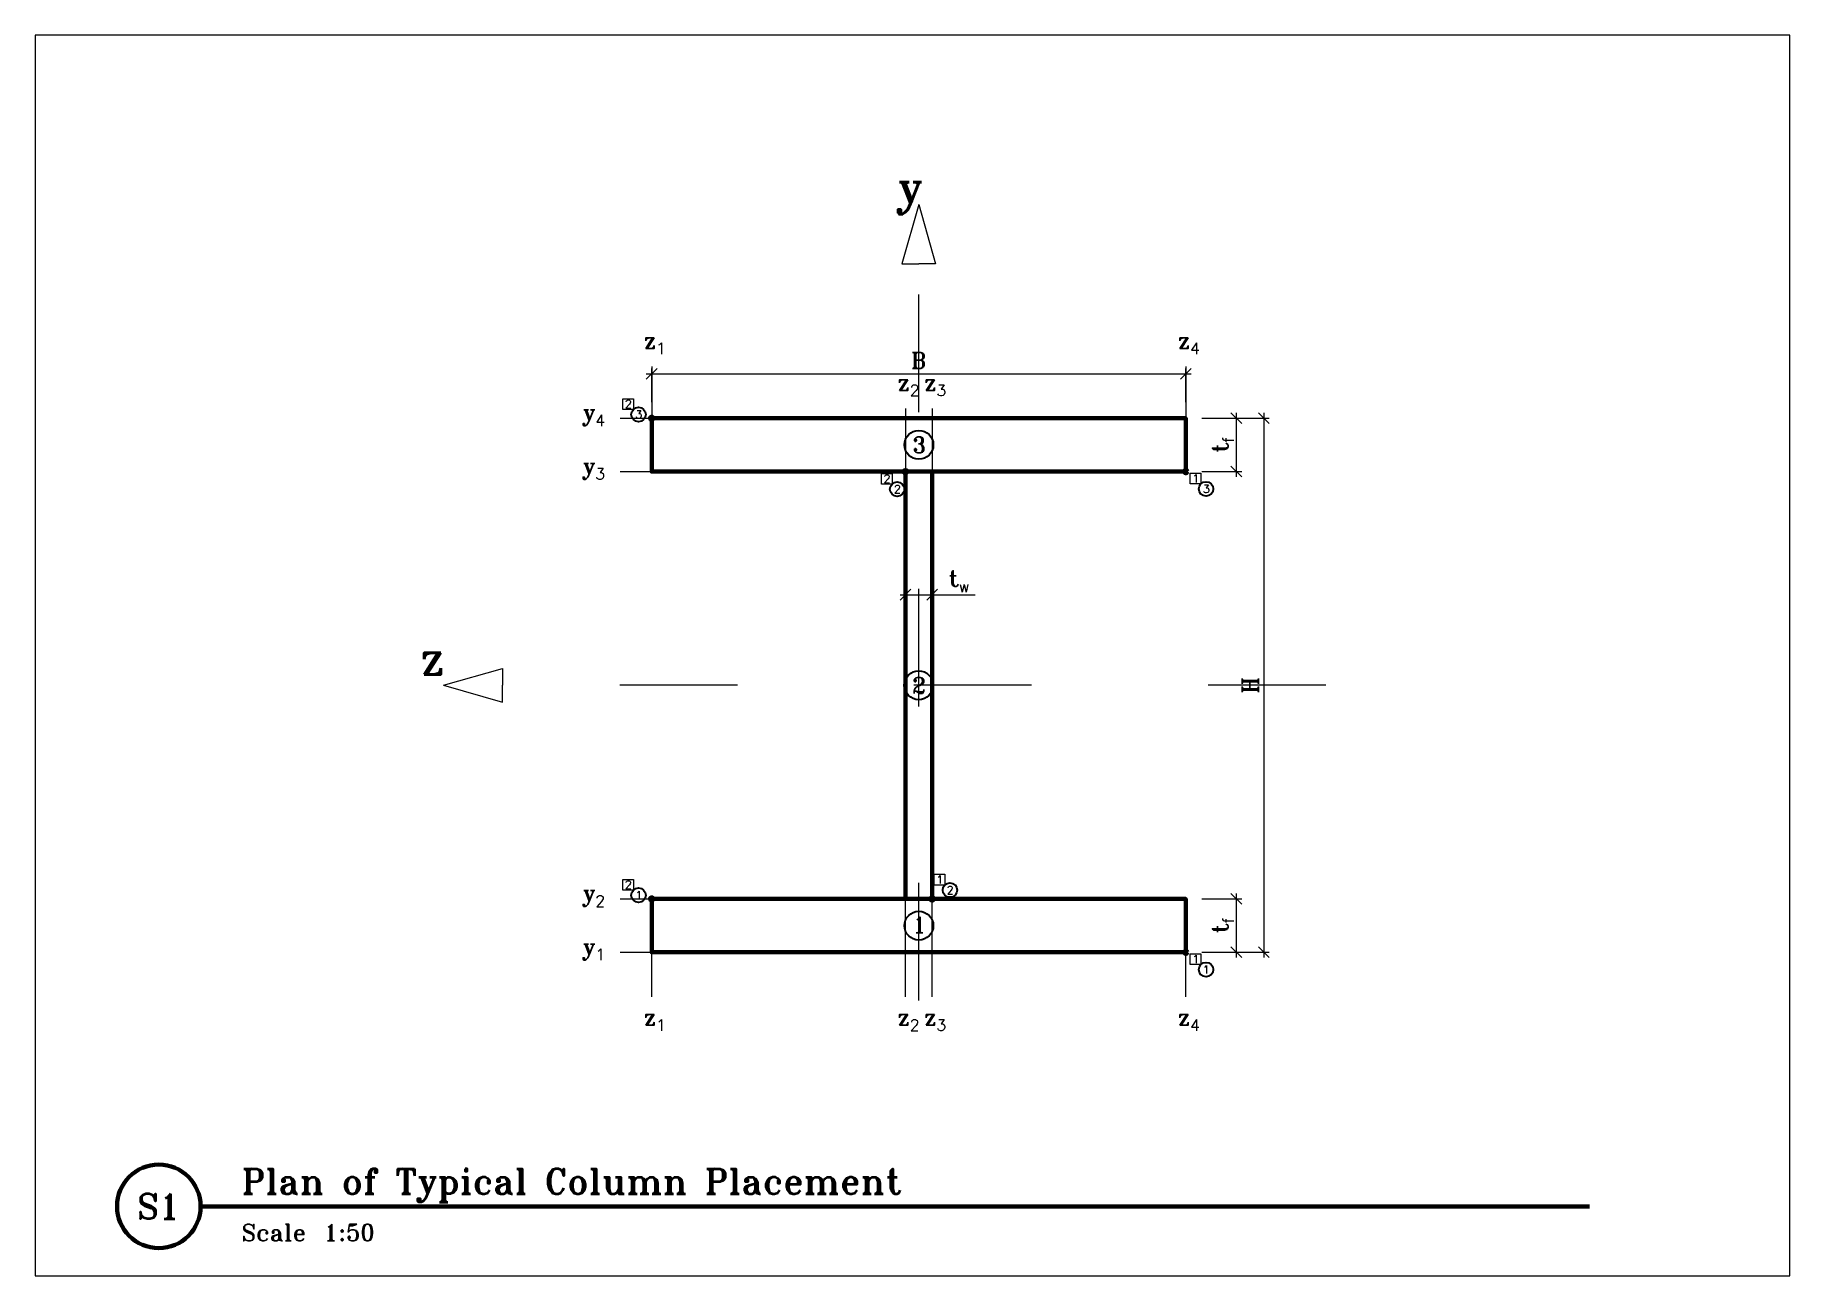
# Paper-space layout 'I_Shaped' of a CAD drawing. Header units: millimetres. Extents: x 214 to 634, y 155 to 452.
# The model-space entities are those that its viewports show. They can reach past a viewport. Long polylines and large blocks are cut down to what shows.
import ezdxf
from ezdxf.enums import TextEntityAlignment as Align

# ---------------------------------------------------------------- set-up
doc = ezdxf.new("R2010")
doc.units = ezdxf.units.MM
doc.header["$MEASUREMENT"] = 0
doc.linetypes.add('ACAD_ISO03W100', pattern=[30, 12, -18])
for name, color, linetype, lineweight in [('1', 1, 'Continuous', 9), ('1__', 1, 'ACAD_ISO03W100', 9), ('2', 2, 'Continuous', 20), ('2__', 2, 'ACAD_ISO03W100', 20), ('3', 3, 'Continuous', 30), ('4', 4, 'Continuous', 40), ('6', 6, 'Continuous', 70)]:
    doc.layers.add(name, color=color, linetype=linetype, lineweight=lineweight)
doc.layers.add('Dims', color=1, linetype='Continuous')
doc.styles.add('Romant', font='romant.shx')
doc.dimstyles.new('10', dxfattribs={"dimscale": 10, "dimtxt": 3, "dimasz": 2, "dimexe": 1, "dimexo": 3, "dimgap": 1, "dimtad": 1, "dimdec": 0, "dimzin": 0, "dimdsep": 46, "dimtxsty": 'Romant', "dimblk": 'OBLIQUE', "dimcen": 0.09, "dimdle": 1, "dimclrd": 1, "dimclre": 1, "dimclrt": 3, "dimadec": 1, "dimazin": 0, "dimtfac": 1, "dimtdec": 0, "dimtofl": 0, "dimtmove": 0, "dimatfit": 3, "dimfxl": 1, "dimtfillclr": 3, "dimtolj": 1, "dimtzin": 0, "dimlwd": 15, "dimlwe": 15, "dimarcsym": 0})

# ---------------------------------------------------------------- blocks, each defined once
blk = doc.blocks.new('*U4')
at = {"layer": '6'}
blk.add_line((0, 0), (332.44, 0), dxfattribs=at)
blk.add_circle((-10, 0), 10, dxfattribs=at)
at = {"style": 'Romant'}
for tag, p, height in [('TITLE', (9.83, 3), 6), ('SCALE', (29.49, -8.24), 4)]:
    blk.add_attdef(tag, p, '', height=height, dxfattribs=at)
blk.add_attdef('SHEET', text='', height=6, dxfattribs=at).set_placement((-10, -3), align=Align.CENTER)
at = {"layer": '4', "insert": (9.83, -4.28), "char_height": 4, "attachment_point": 1, "style": 'Romant'}
blk.add_mtext_dynamic_manual_height_columns('Scale ', width=407.2188, gutter_width=1, heights=[0], dxfattribs=at)
blk = doc.blocks.new('_Oblique')
at = {"color": 0, "linetype": 'ByBlock', "lineweight": -2}
blk.add_line((-0.5, -0.5), (0.5, 0.5), dxfattribs=at)
blk = doc.blocks.new('*D13')
at = {"layer": 'Defpoints', "color": 0, "transparency": 16777216}
for p in [(-19274.2, 69924.2), (-20274.2, 69841), (-19274.2, 69841)]:
    blk.add_point(p, dxfattribs=at)
at = {"layer": 'Dims', "color": 1, "lineweight": 15, "transparency": 16777216}
for p, q in [((-20284.2, 69924.2), (-19264.2, 69924.2)), ((-20274.2, 69871), (-20274.2, 69934.2)), ((-19274.2, 69871), (-19274.2, 69934.2))]:
    blk.add_line(p, q, dxfattribs=at)
at = {"layer": 'Dims', "color": 1, "lineweight": 15, "transparency": 16777216, "xscale": 20, "yscale": 20, "zscale": 20, "rotation": 180}
blk.add_blockref('_Oblique', (-20274.2, 69924.2), dxfattribs=at)
at = {"layer": 'Dims', "color": 1, "lineweight": 15, "transparency": 16777216, "xscale": 20, "yscale": 20, "zscale": 20}
blk.add_blockref('_Oblique', (-19274.2, 69924.2), dxfattribs=at)
at = {"layer": 'Dims', "color": 3, "transparency": 16777216, "insert": (-19774.2, 69949.2), "char_height": 30, "width": 59.944, "attachment_point": 5, "style": 'Romant'}
blk.add_mtext('\\A1;B', dxfattribs=at)
blk = doc.blocks.new('*D14')
at = {"layer": 'Defpoints', "color": 0, "transparency": 16777216}
for p in [(-19274.2, 69841), (-19179.6, 69841), (-19274.2, 69741)]:
    blk.add_point(p, dxfattribs=at)
at = {"layer": 'Dims', "color": 1, "lineweight": 15, "transparency": 16777216}
for p, q in [((-19179.6, 69731), (-19179.6, 69851)), ((-19244.2, 69841), (-19169.6, 69841)), ((-19244.2, 69741), (-19169.6, 69741))]:
    blk.add_line(p, q, dxfattribs=at)
at = {"layer": 'Dims', "color": 1, "lineweight": 15, "transparency": 16777216, "xscale": 20, "yscale": 20, "zscale": 20}
for p, rotation in [((-19179.6, 69841), 90), ((-19179.6, 69741), 270)]:
    blk.add_blockref('_Oblique', p, dxfattribs=dict(at, rotation=rotation))
at = {"layer": 'Dims', "color": 3, "transparency": 16777216, "insert": (-19204.6, 69791), "char_height": 30, "attachment_point": 5, "rotation": 90, "style": 'Romant'}
blk.add_mtext('\\A1;t{\\H0.7x;\\S^ f;}', dxfattribs=at)
blk = doc.blocks.new('*D12')
at = {"layer": 'Defpoints', "color": 0, "transparency": 16777216}
for p in [(-19274.2, 68941), (-19179.6, 68941), (-19274.2, 68841)]:
    blk.add_point(p, dxfattribs=at)
at = {"layer": 'Dims', "color": 1, "lineweight": 15, "transparency": 16777216}
for p, q in [((-19244.2, 68941), (-19169.6, 68941)), ((-19179.6, 68831), (-19179.6, 68951)), ((-19244.2, 68841), (-19169.6, 68841))]:
    blk.add_line(p, q, dxfattribs=at)
at = {"layer": 'Dims', "color": 1, "lineweight": 15, "transparency": 16777216, "xscale": 20, "yscale": 20, "zscale": 20}
for p, rotation in [((-19179.6, 68941), 90), ((-19179.6, 68841), 270)]:
    blk.add_blockref('_Oblique', p, dxfattribs=dict(at, rotation=rotation))
at = {"layer": 'Dims', "color": 3, "transparency": 16777216, "insert": (-19204.6, 68891), "char_height": 30, "attachment_point": 5, "rotation": 90, "style": 'Romant'}
blk.add_mtext('\\A1;t{\\H0.7x;\\S^ f;}', dxfattribs=at)
blk = doc.blocks.new('*D15')
at = {"layer": 'Defpoints', "color": 0, "transparency": 16777216}
for p in [(-19799.2, 69510.6), (-19749.2, 69510.6), (-19749.2, 69510.6)]:
    blk.add_point(p, dxfattribs=at)
at = {"layer": 'Dims', "color": 1, "lineweight": 15, "transparency": 16777216}
for p, q in [((-19799.2, 69540.6), (-19799.2, 69520.6)), ((-19749.2, 69540.6), (-19749.2, 69520.6)), ((-19809.2, 69510.6), (-19749.2, 69510.6)), ((-19749.2, 69510.6), (-19668.6, 69510.6))]:
    blk.add_line(p, q, dxfattribs=at)
at = {"layer": 'Dims', "color": 1, "lineweight": 15, "transparency": 16777216, "xscale": 20, "yscale": 20, "zscale": 20, "rotation": 180}
blk.add_blockref('_Oblique', (-19799.2, 69510.6), dxfattribs=at)
at = {"layer": 'Dims', "color": 1, "lineweight": 15, "transparency": 16777216, "xscale": 20, "yscale": 20, "zscale": 20}
blk.add_blockref('_Oblique', (-19749.2, 69510.6), dxfattribs=at)
at = {"layer": 'Dims', "color": 3, "transparency": 16777216, "insert": (-19698.9, 69535.6), "char_height": 30, "attachment_point": 5, "style": 'Romant'}
blk.add_mtext('\\A1;t{\\H0.7x;\\S^ w;}', dxfattribs=at)
blk = doc.blocks.new('*D16')
at = {"layer": 'Defpoints', "color": 0, "transparency": 16777216}
for p in [(-19274.2, 69841), (-19274.2, 68841), (-19128.4, 68841)]:
    blk.add_point(p, dxfattribs=at)
at = {"layer": 'Dims', "color": 1, "lineweight": 15, "transparency": 16777216}
for p, q in [((-19128.4, 69851), (-19128.4, 68831)), ((-19244.2, 69841), (-19118.4, 69841)), ((-19244.2, 68841), (-19118.4, 68841))]:
    blk.add_line(p, q, dxfattribs=at)
at = {"layer": 'Dims', "color": 1, "lineweight": 15, "transparency": 16777216, "xscale": 20, "yscale": 20, "zscale": 20}
for p, rotation in [((-19128.4, 69841), 90), ((-19128.4, 68841), 270)]:
    blk.add_blockref('_Oblique', p, dxfattribs=dict(at, rotation=rotation))
at = {"layer": 'Dims', "color": 3, "transparency": 16777216, "insert": (-19153.4, 69341), "char_height": 30, "attachment_point": 5, "rotation": 90, "style": 'Romant'}
blk.add_mtext('\\A1;H', dxfattribs=at)

msp = doc.modelspace()

# ---------------------------------------------------------------- hatches: boundary and pattern name
at = {"layer": '6'}
h = msp.add_hatch(color=1, dxfattribs=at)
h.dxf.hatch_style = 1
edge = h.paths.add_edge_path()
edge.add_arc((-20274.2, 69841), 3, 0, 360)
h = msp.add_hatch(color=1, dxfattribs=at)
h.dxf.hatch_style = 1
edge = h.paths.add_edge_path()
edge.add_arc((-19799.2, 69741), 3, 0, 360)
h = msp.add_hatch(color=1, dxfattribs=at)
h.dxf.hatch_style = 1
edge = h.paths.add_edge_path()
edge.add_arc((-19274.2, 69741), 3, 0, 360)
h = msp.add_hatch(color=1, dxfattribs=at)
h.dxf.hatch_style = 1
edge = h.paths.add_edge_path()
edge.add_arc((-20274.2, 68941), 3, 0, 360)
h = msp.add_hatch(color=1, dxfattribs=at)
h.dxf.hatch_style = 1
edge = h.paths.add_edge_path()
edge.add_arc((-19749.2, 68941), 3, 0, 360)
h = msp.add_hatch(color=1, dxfattribs=at)
h.dxf.hatch_style = 1
edge = h.paths.add_edge_path()
edge.add_arc((-19274.2, 68841), 3, 0, 360)

# ---------------------------------------------------------------- linework, layer by layer
at = {"layer": '1__'}
for p, q in [((-20274.2, 69937.6), (-20274.2, 69841)), ((-19274.2, 69937.6), (-19274.2, 69841)), ((-19799.2, 69859), (-19799.2, 69741)), ((-19749.2, 69859), (-19749.2, 69741)), ((-20333.1, 69841), (-20274.2, 69841)), ((-20333.1, 69741), (-20274.2, 69741)), ((-20333.1, 68941), (-20274.2, 68941)), ((-19799.2, 68757.8), (-19799.2, 68941)), ((-19749.2, 68757.8), (-19749.2, 68941)), ((-20333.1, 68841), (-20274.2, 68841)), ((-20274.2, 68757.8), (-20274.2, 68841)), ((-19274.2, 68757.8), (-19274.2, 68841))]:
    msp.add_line(p, q, dxfattribs=at)
at = {"layer": '2'}
for points in [[(-20308.3, 69857.5), (-20328.3, 69857.5), (-20328.3, 69877.5), (-20308.3, 69877.5)], [(-19824.1, 69717.6), (-19844.1, 69717.6), (-19844.1, 69737.6), (-19824.1, 69737.6)], [(-19245.8, 69718.2), (-19265.8, 69718.2), (-19265.8, 69738.2), (-19245.8, 69738.2)], [(-20308.3, 68957.5), (-20328.3, 68957.5), (-20328.3, 68977.5), (-20308.3, 68977.5)], [(-19725.4, 68967), (-19745.4, 68967), (-19745.4, 68987), (-19725.4, 68987)], [(-19245.8, 68818.2), (-19265.8, 68818.2), (-19265.8, 68838.2), (-19245.8, 68838.2)]]:
    msp.add_lwpolyline(points, close=True, dxfattribs=at)
at = {"layer": '2__', "ltscale": 0.3}
for p, q in [((-19774.2, 68750.8), (-19774.2, 70241)), ((-19012.3, 69341), (-20612.7, 69341))]:
    msp.add_line(p, q, dxfattribs=at)
at = {"layer": '2__'}
for points in [[(-19774.2, 70241), (-19805.6, 70130.1), (-19774.2, 70130.1)], [(-19774.2, 70241), (-19742.8, 70130.1), (-19774.2, 70130.1)], [(-20664, 69341), (-20553.2, 69372.4), (-20553.2, 69341)], [(-20664, 69341), (-20553.2, 69309.6), (-20553.2, 69341)]]:
    msp.add_lwpolyline(points, dxfattribs=at)
at = {"layer": '3'}
for centre, radius in [((-20298.8, 69847.9), 13.5), ((-19773.9, 69791.1), 27), ((-19814.6, 69708.1), 13.5), ((-19236.3, 69708.6), 13.5), ((-19774.2, 69341), 27), ((-20298.8, 68947.9), 13.5), ((-19715.8, 68957.5), 13.5), ((-19773.9, 68890.9), 27), ((-19236.3, 68808.6), 13.5)]:
    msp.add_circle(centre, radius, dxfattribs=at)
at = {"layer": '6'}
for points in [[(-19799.2, 69741), (-20274.2, 69741), (-20274.2, 69841), (-19274.2, 69841), (-19274.2, 69741), (-19799.2, 69741)], [(-19799.2, 68941), (-19799.2, 69741)], [(-19749.2, 69741), (-19749.2, 68941)], [(-19749.2, 68941), (-19274.2, 68941), (-19274.2, 68841), (-20274.2, 68841), (-20274.2, 68941), (-19749.2, 68941)]]:
    msp.add_lwpolyline(points, dxfattribs=at)
for centre in [(-20274.2, 69841), (-19799.2, 69741), (-19274.2, 69741), (-20274.2, 68941), (-19749.2, 68941), (-19274.2, 68841)]:
    msp.add_circle(centre, 3, dxfattribs=at)

# ---------------------------------------------------------------- texts
at = {"layer": '1', "char_height": 30, "style": 'Romant'}
for s, insert, attachment_point in [('\\A1;z{\\H0.7x;\\S^ 1;}', (-20289.1, 69961.1), 7), ('\\A1;z{\\H0.7x;\\S^ 4;}', (-19289.1, 69961.1), 7), ('\\A1;z{\\H0.7x;\\S^ 2;}', (-19814.1, 69882.6), 7), ('\\A1;z{\\H0.7x;\\S^ 3;}', (-19764.1, 69882.6), 7), ('\\A1;y{\\H0.7x;\\S^ 4;}', (-20404, 69866.5), 1), ('\\A1;y{\\H0.7x;\\S^ 3;}', (-20404, 69766.5), 1), ('\\A1;y{\\H0.7x;\\S^ 2;}', (-20404, 68966.5), 1), ('\\A1;y{\\H0.7x;\\S^ 1;}', (-20404, 68866.5), 1), ('\\A1;z{\\H0.7x;\\S^ 1;}', (-20289.1, 68734.3), 1), ('\\A1;z{\\H0.7x;\\S^ 2;}', (-19814.1, 68734.3), 1), ('\\A1;z{\\H0.7x;\\S^ 3;}', (-19764.1, 68734.3), 1), ('\\A1;z{\\H0.7x;\\S^ 4;}', (-19289.1, 68734.3), 1)]:
    msp.add_mtext_dynamic_manual_height_columns(s, width=640.605, gutter_width=75.2, heights=[0], dxfattribs=dict(at, insert=insert, attachment_point=attachment_point))
at = {"layer": '2', "char_height": 15, "attachment_point": 1, "style": 'Romant'}
for s, insert in [('\\A1;\\pxqc;2', (-20328, 69875.1)), ('\\A1;\\pxqc;2', (-19843.8, 69735.2)), ('\\A1;\\pxqc;1', (-19265.5, 69735.7)), ('\\A1;\\pxqc;2', (-20328, 68975.1)), ('\\A1;\\pxqc;1', (-19745, 68984.6)), ('\\A1;\\pxqc;1', (-19265.5, 68835.7))]:
    msp.add_mtext_dynamic_manual_height_columns(s, width=20.299, gutter_width=37.6, heights=[0], dxfattribs=dict(at, insert=insert))
at = {"layer": '2__', "char_height": 60, "attachment_point": 1, "style": 'Romant'}
for s, insert in [('\\A1;y', (-19815.5, 70303)), ('\\A1;z', (-20707.8, 69421.4))]:
    msp.add_mtext_dynamic_manual_height_columns(s, width=640.605, gutter_width=75.2, heights=[0], dxfattribs=dict(at, insert=insert))
at = {"layer": '3', "style": 'Romant'}
for s, width, gutter_width, insert, char_height, attachment_point in [('\\A1;\\pxqc;3', 20.299, 37.6, (-20308.5, 69855.5), 15, 1), ('\\A1;\\pxqc;3', 40.598, 75.2, (-19793.7, 69775.9), 30, 7), ('\\A1;\\pxqc;2', 20.299, 37.6, (-19824.3, 69715.7), 15, 1), ('\\A1;\\pxqc;3', 20.299, 37.6, (-19246, 69716.2), 15, 1), ('\\A1;\\pxqc;2', 40.598, 75.2, (-19794.1, 69325.8), 30, 7), ('\\A1;\\pxqc;2', 20.299, 37.6, (-19725.5, 68965), 15, 1), ('\\A1;\\pxqc;1', 20.299, 37.6, (-20308.5, 68955.5), 15, 1), ('\\A1;\\pxqc;1', 40.598, 75.2, (-19793.2, 68877.3), 30, 7), ('\\A1;\\pxqc;1', 20.299, 37.6, (-19246, 68816.2), 15, 1)]:
    msp.add_mtext_dynamic_manual_height_columns(s, width=width, gutter_width=gutter_width, heights=[0], dxfattribs=dict(at, insert=insert, char_height=char_height, attachment_point=attachment_point))

# ---------------------------------------------------------------- dimensions: what is measured, and where the dimension line sits
at = {"layer": 'Dims'}
dim = msp.add_linear_dim(base=(-19274.2, 69924.2), p1=(-20274.2, 69841), p2=(-19274.2, 69841), text='B', dimstyle='10', dxfattribs=at)
dim.commit()
dim.dimension.update_dxf_attribs({"geometry": '*D13', "text_midpoint": (-19774.2, 69924.2), "dimtype": 160})
for base, p1, p2, text, picture, middle in [((-19179.6, 69841), (-19274.2, 69741), (-19274.2, 69841), 't{\\H0.7x;\\S^ f;}', '*D14', (-19204.6, 69791)), ((-19128.4, 68841), (-19274.2, 69841), (-19274.2, 68841), 'H', '*D16', (-19153.4, 69341)), ((-19179.6, 68941), (-19274.2, 68841), (-19274.2, 68941), 't{\\H0.7x;\\S^ f;}', '*D12', (-19204.6, 68891))]:
    dim = msp.add_linear_dim(base=base, p1=p1, p2=p2, angle=90, text=text, dimstyle='10', dxfattribs=at)
    dim.commit()
    dim.dimension.update_dxf_attribs({"geometry": picture, "text_midpoint": middle})
dim = msp.add_linear_dim(base=(-19749.2, 69510.6), p1=(-19799.2, 69510.6), p2=(-19749.2, 69510.6), text='t{\\H0.7x;\\S^ w;}', dimstyle='10', dxfattribs=at)
dim.commit()
dim.dimension.update_dxf_attribs({"geometry": '*D15', "text_midpoint": (-19698.9, 69535.6)})

psp = doc.layouts.new('I_Shaped')

# ---------------------------------------------------------------- block references
at = {"layer": '4'}
psp.add_blockref('*U4', (253.97, 172.05), dxfattribs=at).add_auto_attribs({'TITLE': 'Plan of Typical Column Placement', 'SCALE': '1:50', 'SHEET': 'S1'})

# ---------------------------------------------------------------- viewports
at = {"layer": '0', "view_target_point": (-19860.02, 69488.88)}
psp.add_viewport(center=(424.36, 303.91), size=(420, 297), view_center_point=(74.17, -92.19), view_height=2323.1811, dxfattribs=at)

doc.saveas('drawing.dxf')
